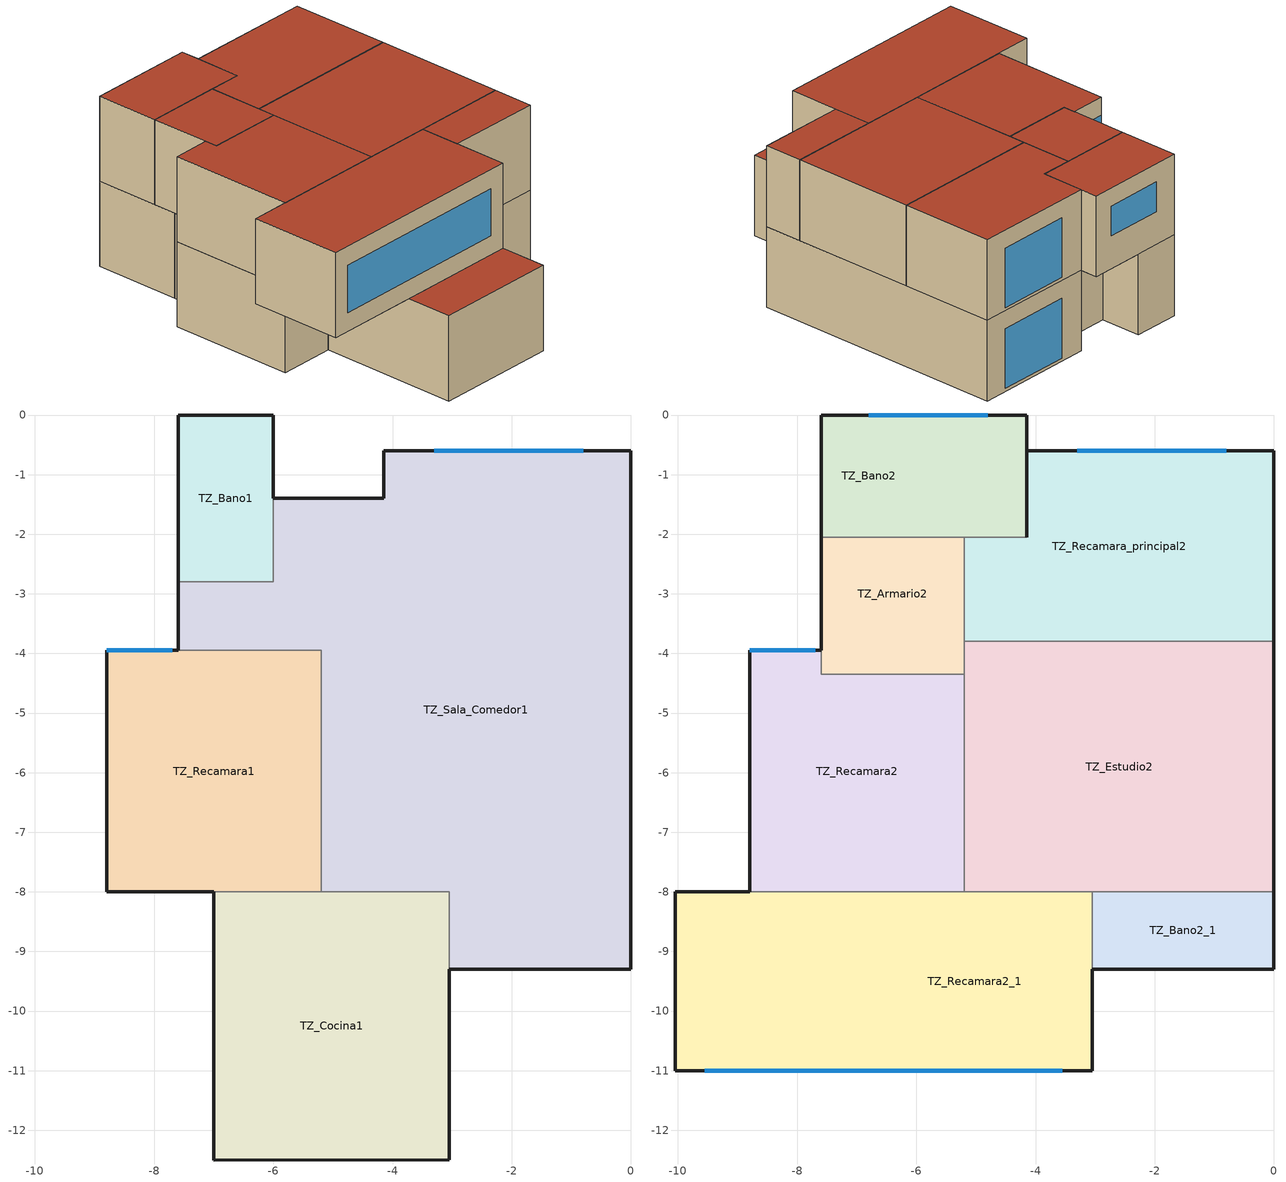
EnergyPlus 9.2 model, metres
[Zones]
TZ_Bano1
 floor adiabatic (10cm_CAD): -7.6,-2.8 -7.6,0 -6,0 -6,-2.8 z0
 wall outside (14cm_Tabique): -6,-1.4 -6,0 -7.6,0 -7.6,-2.8 z0:2.7
 wall to TZ_Sala_Comedor1 (14cm_Tabique): -7.6,-2.8 -6,-2.8 -6,-1.4 z0:2.7
TZ_Cocina1
 floor adiabatic (10cm_CAD): -7,-12.5 -7,-8 -3.05,-8 -3.05,-12.5 z0
 wall outside (14cm_Tabique): -7,-8 -7,-12.5 -3.05,-12.5 -3.05,-9.3 z0:2.7
 wall to TZ_Recamara1 (14cm_Tabique): -5.2,-8 -7,-8 z0:2.7
 wall to TZ_Sala_Comedor1 (14cm_Tabique): -3.05,-9.3 -3.05,-8 -5.2,-8 z0:2.7
 roof outside (10cm_CAD): -7,-11 -7,-12.5 -3.05,-12.5 -3.05,-11 z2.7
TZ_Recamara1
 floor adiabatic (10cm_CAD): -8.8,-8 -8.8,-3.95 -5.2,-3.95 -5.2,-8 z0
 wall outside (14cm_Tabique): -7.6,-3.95 -8.8,-3.95 -8.8,-8 -7,-8 z0:2.7
 wall to TZ_Sala_Comedor1 (14cm_Tabique): -5.2,-8 -5.2,-3.95 -7.6,-3.95 z0:2.7
 window (ASHRAE 189.1-2009 ExtWindow ClimateZone 4-5): -7.7,-3.95 -8.8,-3.95 z1.1:2.1
TZ_Sala_Comedor1
 floor adiabatic (10cm_CAD): -3.05,-9.3 -3.05,-8 -5.2,-8 -5.2,-3.95 -7.6,-3.95 -7.6,-2.8 -6,-2.8 -6,-1.4 -4.15,-1.4 -4.15,-0.6 0,-0.6 0,-9.3 z0
 wall outside (14cm_Tabique): -7.6,-2.8 -7.6,-3.95 / -3.05,-9.3 0,-9.3 0,-0.6 -4.15,-0.6 -4.15,-1.4 -6,-1.4 z0:2.7
 window (ASHRAE 189.1-2009 ExtWindow ClimateZone 4-5): -0.8,-0.6 -3.3,-0.6 z0.1:2.1
TZ_Armario2
 floor to TZ_Recamara1 (10cm_CAD): -7.6,-4.35 -7.6,-3.95 -5.2,-3.95 -5.2,-4.35 z2.7
 floor to TZ_Bano1 (10cm_CAD): -7.6,-2.8 -7.6,-2.05 -6,-2.05 -6,-2.8 z2.7
 floor to TZ_Sala_Comedor1 (10cm_CAD): -7.6,-3.95 -7.6,-2.8 -6,-2.8 -6,-2.05 -5.2,-2.05 -5.2,-3.95 z2.7
 wall outside (14cm_Tabique): -7.6,-2.05 -7.6,-3.95 z2.7:5.4
 wall to TZ_Estudio2 (14cm_Tabique): -5.2,-4.35 -5.2,-3.8 z2.7:5.4
 wall to TZ_Recamara2 (14cm_Tabique): -7.6,-3.95 -7.6,-4.35 -5.2,-4.35 z2.7:5.4
 wall to TZ_Bano2 (14cm_Tabique): -5.2,-2.05 -7.6,-2.05 z2.7:5.4
 wall to TZ_Recamara_principal2 (14cm_Tabique): -5.2,-3.8 -5.2,-2.05 z2.7:5.4
 roof outside (10cm_CAD): -7.6,-2.05 -7.6,-4.35 -5.2,-4.35 -5.2,-2.05 z5.4
TZ_Bano2
 floor to TZ_Bano1 (10cm_CAD): -7.6,-2.05 -7.6,0 -6,0 -6,-2.05 z2.7
 floor ground (10cm_CAD): -6,-1.4 -6,0 -4.15,0 -4.15,-1.4 z2.7
 floor to TZ_Sala_Comedor1 (10cm_CAD): -6,-2.05 -6,-1.4 -4.15,-1.4 -4.15,-2.05 z2.7
 wall outside (14cm_Tabique): -4.15,-2.05 -4.15,-0.6 -4.15,0 -7.6,0 -7.6,-2.05 z2.7:5.4
 wall to TZ_Recamara_principal2 (14cm_Tabique): -5.2,-2.05 -4.15,-2.05 z2.7:5.4
 window (ASHRAE 189.1-2009 ExtWindow ClimateZone 4-5): -4.8,0 -6.8,0 z3.8:4.8
 roof outside (10cm_CAD): -7.6,0 -7.6,-2.05 -4.15,-2.05 -4.15,0 z5.4
TZ_Bano2_1
 floor to TZ_Sala_Comedor1 (10cm_CAD): -3.05,-9.3 -3.05,-8 0,-8 0,-9.3 z2.7
 wall outside (14cm_Tabique): -3.05,-9.3 0,-9.3 0,-8 z2.7:5.4
 wall to TZ_Recamara2_1 (14cm_Tabique): -3.05,-8 -3.05,-9.3 z2.7:5.4
 wall to TZ_Estudio2 (14cm_Tabique): 0,-8 -3.05,-8 z2.7:5.4
 roof outside (10cm_CAD): -3.05,-8 -3.05,-9.3 0,-9.3 0,-8 z5.4
TZ_Estudio2
 floor to TZ_Sala_Comedor1 (10cm_CAD): -5.2,-8 -5.2,-3.8 0,-3.8 0,-8 z2.7
 wall outside (14cm_Tabique): 0,-8 0,-3.8 z2.7:5.4
 wall to TZ_Recamara2_1 (14cm_Tabique): -5.2,-8 -3.05,-8 z2.7:5.4
 wall to TZ_Recamara2 (14cm_Tabique): -5.2,-4.35 -5.2,-8 z2.7:5.4
 wall to TZ_Recamara_principal2 (14cm_Tabique): 0,-3.8 -5.2,-3.8 z2.7:5.4
 roof outside (10cm_CAD): -5.2,-3.8 -5.2,-8 0,-8 0,-3.8 z5.4
TZ_Recamara2
 floor to TZ_Recamara1 (10cm_CAD): -8.8,-8 -8.8,-3.95 -7.6,-3.95 -7.6,-4.35 -5.2,-4.35 -5.2,-8 z2.7
 wall outside (14cm_Tabique): -7.6,-3.95 -8.8,-3.95 -8.8,-8 z2.7:5.4
 wall to TZ_Recamara2_1 (14cm_Tabique): -8.8,-8 -5.2,-8 z2.7:5.4
 window (ASHRAE 189.1-2009 ExtWindow ClimateZone 4-5): -7.7,-3.95 -8.8,-3.95 z3.8:4.8
 roof outside (10cm_CAD): -8.8,-3.95 -8.8,-8 -5.2,-8 -5.2,-4.35 -7.6,-4.35 -7.6,-3.95 z5.4
TZ_Recamara2_1
 floor ground (10cm_CAD): -10.05,-11 -10.05,-8 -7,-8 -7,-11 z2.7
 floor to TZ_Cocina1 (10cm_CAD): -7,-11 -7,-8 -3.05,-8 -3.05,-11 z2.7
 wall outside (14cm_Tabique): -8.8,-8 -10.05,-8 -10.05,-11 -3.05,-11 -3.05,-9.3 z2.7:5.4
 window (ASHRAE 189.1-2009 ExtWindow ClimateZone 4-5): -9.55,-11 -3.55,-11 z3.3:4.8
 roof outside (10cm_CAD): -10.05,-8 -10.05,-11 -3.05,-11 -3.05,-8 z5.4
TZ_Recamara_principal2
 floor to TZ_Sala_Comedor1 (10cm_CAD): -5.2,-3.8 -5.2,-2.05 -4.15,-2.05 -4.15,-0.6 0,-0.6 0,-3.8 z2.7
 wall outside (14cm_Tabique): 0,-3.8 0,-0.6 -4.15,-0.6 -4.15,-2.05 z2.7:5.4
 window (ASHRAE 189.1-2009 ExtWindow ClimateZone 4-5): -0.8,-0.6 -3.3,-0.6 z2.8:4.8
 roof outside (10cm_CAD): -4.15,-0.6 -4.15,-2.05 -5.2,-2.05 -5.2,-3.8 0,-3.8 0,-0.6 z5.4
[Building]
Building 1
[Site:Location]
Pachuca: Latitude {deg}=20.133; Longitude {deg}=-98.75; Time Zone {hr}=-6; Elevation {m}=2435
[Material] Roughness=MediumRough; Thermal Absorptance=0.9; Solar Absorptance=0.4; Visible Absorptance=0.4
Name | Thickness {m} | Conductivity {W/m-K} | Density {kg/m3} | Specific Heat {J/kg-K}
10cm_CAD | 0.1 | 2 | 2400 | 1000
14cm_Tabique | 0.14 | 0.7 | 1970 | 800
[WindowMaterial:Glazing]
Theoretical Glass [207]: Optical Data Type=SpectralAverage; Thickness {m}=0.003; Solar Transmittance at Normal Incidence=0.3311; Front Side Solar Reflectance at Normal Incidence=0.6189; Back Side Solar Reflectance at Normal Incidence=0; Visible Transmittance at Normal Incidence=0.44; Front Side Visible Reflectance at Normal Incidence=0.51; Back Side Visible Reflectance at Normal Incidence=0; Infrared Transmittance at Normal Incidence=0; Front Side Infrared Hemispherical Emissivity=0.9; Back Side Infrared Hemispherical Emissivity=0.9; Conductivity {W/m-K}=0.0133; Dirt Correction Factor for Solar and Visible Transmittance=1; Solar Diffusing=No
[Construction]
10cm_CAD: 10cm_CAD
14cm_Tabique: 14cm_Tabique
ASHRAE 189.1-2009 ExtWindow ClimateZone 4-5: Theoretical Glass [207]
[Zone]
TZ_Armario2; TZ_Bano1; TZ_Bano2; TZ_Bano2_1; TZ_Cocina1; TZ_Estudio2; TZ_Recamara1; TZ_Recamara2; TZ_Recamara2_1; TZ_Recamara_principal2; TZ_Sala_Comedor1
